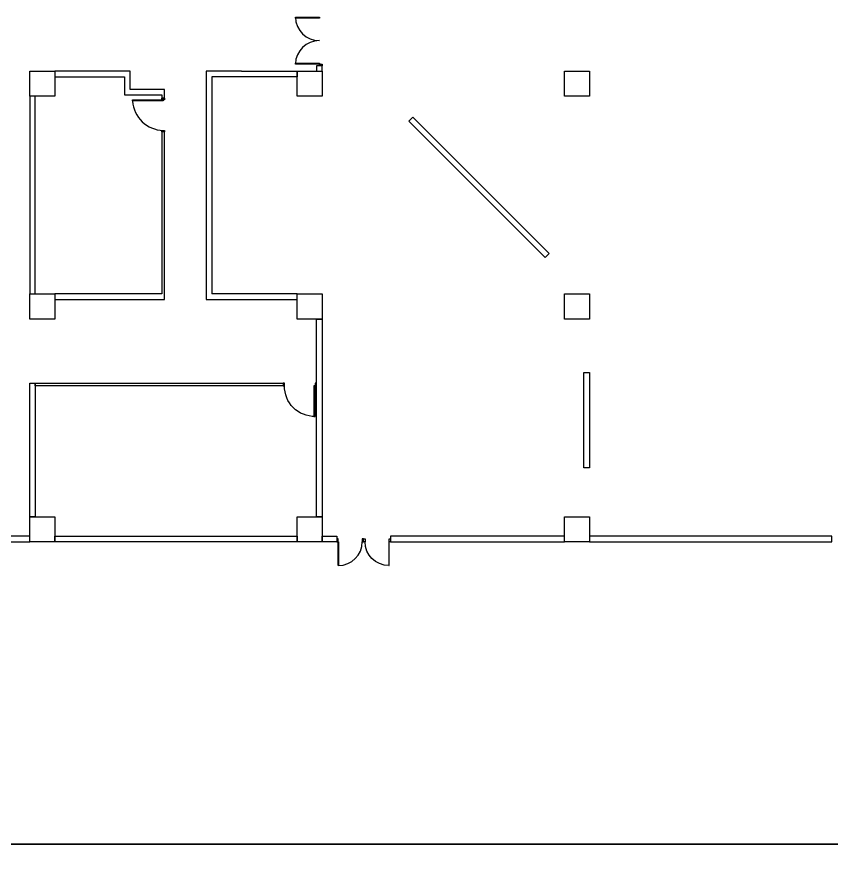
# Model space of a CAD drawing. Header units: centimetres. Extents: x -2363 to 10982, y -15317 to 6533.
# Drawn here: x 5130 to 8055, y -4516 to -1421 of the extents above; entities that cross this region are included whole.
import ezdxf

# ---------------------------------------------------------------- set-up
doc = ezdxf.new("R2010")
doc.units = ezdxf.units.CM
doc.header["$MEASUREMENT"] = 0
for name, color, linetype in [('00_Coffee', 5, 'Continuous'), ('00_Walls', 6, 'Continuous'), ('01_Doors', 4, 'Continuous'), ('01_Space_Partitions', 191, 'Continuous')]:
    doc.layers.add(name, color=color, linetype=linetype)

# ---------------------------------------------------------------- blocks, each defined once
blk = doc.blocks.new('A$Cdecb4578')
at = {"layer": '01_Doors'}
for points in [[(0, 115), (110, 115), (110, 110.6), (0, 110.6)], [(110, 120), (120, 120), (120, 115), (110, 115)], [(110, 5), (120, 5), (120, 0), (110, 0)]]:
    blk.add_lwpolyline(points, close=True, dxfattribs=at)
blk.add_arc((107.8, 112.8), 107.8, 178.8309, 271.1691, dxfattribs=at)
blk = doc.blocks.new('A$Ceff24fad')
at = {"layer": '01_Doors'}
for points in [[(85.3, 91.8), (95.5, 91.8), (95.5, 96.8), (85.3, 96.8)], [(85.3, 91.8), (85.3, 90.3), (0, 90.3), (0, 91.8)], [(85.3, 0), (95.5, 0), (95.5, 5), (85.3, 5)]]:
    blk.add_lwpolyline(points, close=True, dxfattribs=at)
blk.add_arc((85.3, 90.3), 85.3, 180, 270, dxfattribs=at)

msp = doc.modelspace()

# ---------------------------------------------------------------- linework, layer by layer
at = {"layer": '00_Coffee'}
for points in [[(-2362.9, 1070.9), (10982.1, 1070.9), (10982.1, -4391.7), (-2362.9, -4391.7)], [(-2362.9, -4391.7), (10982.1, -4391.7), (10982.1, -9854.3), (-2362.9, -9854.3)]]:
    msp.add_lwpolyline(points, close=True, dxfattribs=at)
at = {"layer": '00_Walls'}
for p, q in [((5534.5, -1615.4), (5264.5, -1615.4)), ((5264.5, -1615.4), (5264.5, -1635.4)), ((5264.5, -1635.4), (5514.5, -1635.4)), ((5514.5, -1635.4), (5514.5, -1700.4)), ((5534.5, -1680.4), (5534.5, -1615.4)), ((5934.5, -1615.4), (5808.5, -1615.4)), ((5808.5, -1615.4), (5808.5, -2435.4)), ((6134.5, -1635.4), (5828.5, -1635.4)), ((5828.5, -1635.4), (5828.5, -2415.4)), ((5934.5, -1615.4), (6134.5, -1615.4)), ((6134.5, -1615.4), (6134.5, -1635.4)), ((5514.5, -1700.4), (5648.3, -1700.4)), ((5658.5, -1680.4), (5534.5, -1680.4)), ((5648.3, -1700.4), (5648.5, -1712.6)), ((5658.7, -1712.6), (5658.5, -1680.4)), ((5658.7, -1712.6), (5648.5, -1712.6)), ((6204.5, -1705.4), (6184.5, -1705.4)), ((5648.3, -1833), (5648.3, -2415.4)), ((5658.5, -1833), (5648.3, -1833)), ((5658.5, -2435.4), (5658.5, -1833)), ((5648.3, -2415.4), (5264.5, -2415.4)), ((5264.5, -2415.4), (5264.5, -2435.4)), ((5264.5, -2435.4), (5658.5, -2435.4)), ((5808.5, -2435.4), (6134.5, -2435.4)), ((6134.5, -2415.4), (5828.5, -2415.4)), ((6134.5, -2435.4), (6134.5, -2415.4)), ((6134.5, -2435.4), (6134.5, -2435.4)), ((6184.5, -2415.4), (6204.5, -2415.4)), ((5174.5, -3215.4), (5174.5, -2735.4)), ((5174.5, -2735.4), (5194.5, -2735.4)), ((5194.5, -2735.4), (5194.5, -3215.4)), ((5194.5, -3215.4), (5174.5, -3215.4))]:
    msp.add_line(p, q, dxfattribs=at)
for points in [[(6224.5, -1595.4), (6204.1, -1595.4), (6204.1, -1615.4), (6224.5, -1615.4)], [(5264.5, -1705.4), (5174.5, -1705.4), (5174.5, -1615.4), (5264.5, -1615.4)], [(6224.5, -1705.4), (6134.5, -1705.4), (6134.5, -1615.4), (6224.5, -1615.4)], [(7184.5, -1705.4), (7094.5, -1705.4), (7094.5, -1615.4), (7184.5, -1615.4)], [(5194.5, -1705.4), (5174.5, -1705.4), (5174.5, -2415.4), (5194.5, -2415.4)], [(5264.5, -2505.4), (5174.5, -2505.4), (5174.5, -2415.4), (5264.5, -2415.4)], [(6224.5, -2505.4), (6134.5, -2505.4), (6134.5, -2415.4), (6224.5, -2415.4)], [(7184.5, -2505.4), (7094.5, -2505.4), (7094.5, -2415.4), (7184.5, -2415.4)], [(6224.5, -3215.4), (6204.5, -3215.4), (6204.5, -2505.4), (6224.5, -2505.4)], [(5194.5, -2735.4), (6084.5, -2735.4), (6084.5, -2745.4), (5194.5, -2745.4)], [(5264.5, -3305.4), (5174.5, -3305.4), (5174.5, -3215.4), (5264.5, -3215.4)], [(6224.5, -3305.4), (6134.5, -3305.4), (6134.5, -3215.4), (6224.5, -3215.4)], [(7184.5, -3305.4), (7094.5, -3305.4), (7094.5, -3215.4), (7184.5, -3215.4)], [(4994.5, -3305.4), (5174.5, -3305.4), (5174.5, -3285.4), (4994.5, -3285.4)], [(6134.5, -3305.4), (5264.5, -3305.4), (5264.5, -3285.4), (6134.5, -3285.4)], [(6276.7, -3305.4), (6224.5, -3305.4), (6224.5, -3285.4), (6276.7, -3285.4)], [(6470.3, -3305.4), (7094.5, -3305.4), (7094.5, -3285.4), (6470.3, -3285.4)], [(7184.5, -3305.4), (8054.5, -3305.4), (8054.5, -3285.4), (7184.5, -3285.4)]]:
    msp.add_lwpolyline(points, close=True, dxfattribs=at)
at = {"layer": '01_Doors'}
for points in [[(6128.5, -1421.4), (6214.5, -1421.4), (6214.5, -1424.4), (6128.5, -1424.4)], [(6128.5, -1586.4), (6214.5, -1586.4), (6214.5, -1589.4), (6128.5, -1589.4)], [(6214.5, -1589.4), (6224.5, -1589.4), (6224.5, -1595.4), (6214.5, -1595.4)], [(5543.7, -1717.6), (5653.7, -1717.6), (5653.7, -1722), (5543.7, -1722)], [(5648.7, -1712.6), (5658.7, -1712.6), (5658.7, -1717.6), (5648.7, -1717.6)], [(5648.5, -1828), (5658.5, -1828), (5658.5, -1833), (5648.5, -1833)]]:
    msp.add_lwpolyline(points, close=True, dxfattribs=at)
for centre, radius, start, end in [((6214.2, -1419.7), 85.7, 181.1543, 270.1938), ((6214.2, -1591.1), 85.7, 89.8062, 178.8457), ((5655.8, -1715.7), 112.3, 183.3956, 268.8462)]:
    msp.add_arc(centre, radius, start, end, dxfattribs=at)
at = {"layer": '01_Space_Partitions'}
for p, q in [((6535.8, -1795), (6549.9, -1780.8)), ((6549.9, -1780.8), (7039.1, -2270)), ((6535.8, -1795), (7025, -2284.1)), ((7025, -2284.1), (7039.1, -2270))]:
    msp.add_line(p, q, dxfattribs=at)
msp.add_lwpolyline([(7164.5, -2697.3), (7184.5, -2697.3), (7184.5, -3040.1), (7164.5, -3040.1)], close=True, dxfattribs=at)

# ---------------------------------------------------------------- block references
at = {"layer": '00_Walls', "xscale": -1, "rotation": 270}
msp.add_blockref('A$Cdecb4578', (6084.5, -2855.4), dxfattribs=at)
at = {"layer": '01_Doors', "rotation": 89.99999999999999}
msp.add_blockref('A$Ceff24fad', (6373.5, -3390.7), dxfattribs=at)
at = {"layer": '01_Doors', "xscale": -1, "rotation": 270}
msp.add_blockref('A$Ceff24fad', (6373.5, -3390.7), dxfattribs=at)

doc.saveas('drawing.dxf')
